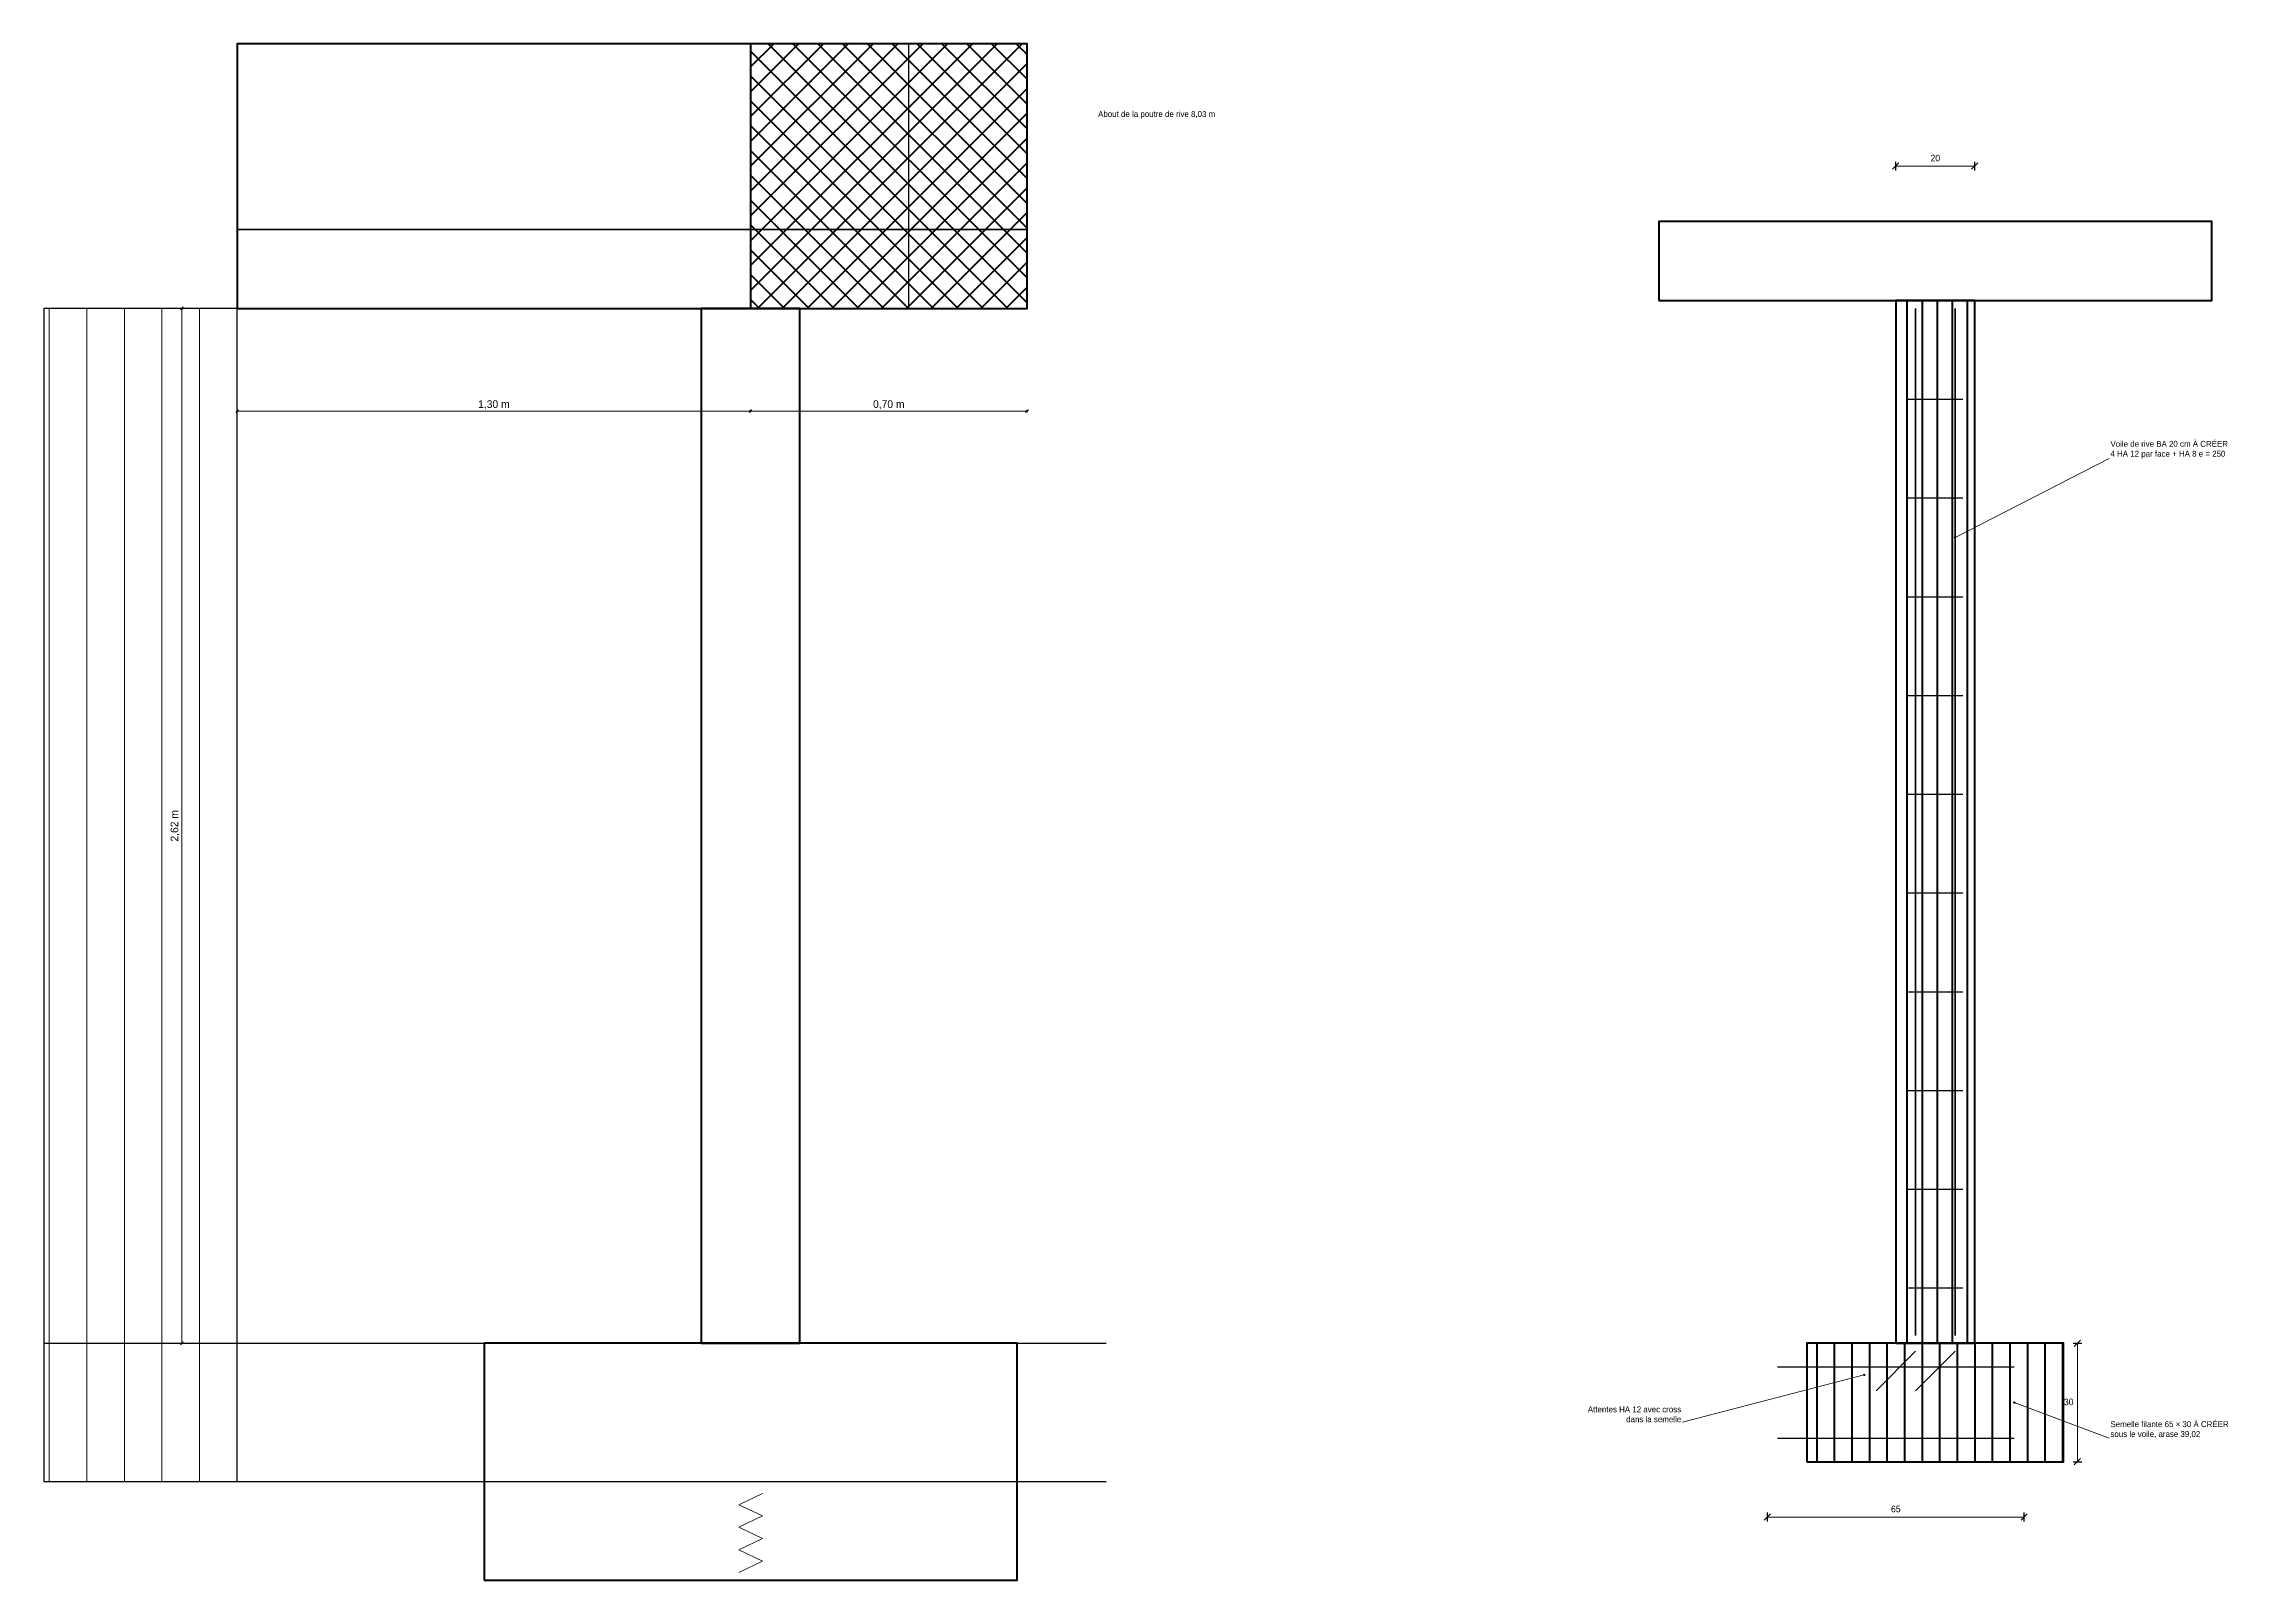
# Model space of a CAD drawing. Header units: centimetres. Extents: x -101 to 504, y -580 to 448.
# Drawn here: x -49 to 504, y -580 to -191 of the extents above; entities that cross this region are included whole.
import ezdxf

# ---------------------------------------------------------------- set-up
doc = ezdxf.new("R2010")
doc.units = ezdxf.units.CM
for name, color, linetype, lineweight in [('STR_COFFRAGE_BA', 6, 'CONTINUOUS', 50), ('STR_COTATIONS_TEXTES', 7, 'CONTINUOUS', 25), ('STR_EXISTANT', 7, 'CONTINUOUS', 18), ('STR_FERRAILLAGE', 6, 'CONTINUOUS', 40)]:
    doc.layers.add(name, color=color, linetype=linetype, lineweight=lineweight)

msp = doc.modelspace()

# ---------------------------------------------------------------- hatches: boundary and pattern name
at = {"layer": 'STR_COFFRAGE_BA'}
h = msp.add_hatch(dxfattribs=at)
h.set_pattern_fill('ANSI37', scale=1.4)
h.paths.add_polyline_path([(130, -258), (200, -258), (200, -191), (130, -191)])
h = msp.add_hatch(dxfattribs=at)
h.set_pattern_fill('ANSI31', scale=1.2, angle=45)
h.paths.add_polyline_path([(420, -520), (440, -520), (440, -256), (420, -256)])
h = msp.add_hatch(dxfattribs=at)
h.set_pattern_fill('ANSI31', scale=1.4, angle=45)
h.paths.add_polyline_path([(397.5, -550), (462.5, -550), (462.5, -520), (397.5, -520)])
at = {"layer": 'STR_EXISTANT'}
h = msp.add_hatch(dxfattribs=at)
h.set_pattern_fill('ANSI31', scale=3, angle=45)
h.paths.add_polyline_path([(-49, -555), (0, -555), (0, -258), (-49, -258)])

# ---------------------------------------------------------------- linework, layer by layer
at = {"layer": 'STR_COFFRAGE_BA', "lineweight": 50}
for points in [[(0, -258), (200, -258), (200, -191), (0, -191), (0, -258)], [(130, -258), (200, -258), (200, -191), (130, -191), (130, -258)], [(360, -256), (500, -256), (500, -236), (360, -236), (360, -256)], [(117.5, -520), (142.5, -520), (142.5, -258), (117.5, -258), (117.5, -520)], [(420, -520), (440, -520), (440, -256), (420, -256), (420, -520)], [(62.5, -580), (197.5, -580), (197.5, -520), (62.5, -520), (62.5, -580)], [(397.5, -550), (462.5, -550), (462.5, -520), (397.5, -520), (397.5, -550)]]:
    msp.add_lwpolyline(points, dxfattribs=at)
at = {"layer": 'STR_COFFRAGE_BA', "lineweight": 35}
msp.add_lwpolyline([(0, -258), (200, -258), (200, -238), (0, -238), (0, -258)], dxfattribs=at)
at = {"layer": 'STR_COTATIONS_TEXTES', "lineweight": 25}
for p, q in [((419.2, -222.8), (420.8, -221.2)), ((420, -223.125), (420, -220.875)), ((439.2, -222.8), (440.8, -221.2)), ((440, -223.125), (440, -220.875)), ((-14.35, -258.35), (-13.65, -257.65)), ((-14.3, -258), (-13.7, -258)), ((-0.35, -284.35), (0.35, -283.65)), ((0, -284.3), (0, -283.7)), ((129.65, -284.35), (130.35, -283.65)), ((129.65, -284.35), (130.35, -283.65)), ((130, -284.3), (130, -283.7)), ((130, -284.3), (130, -283.7)), ((199.65, -284.35), (200.35, -283.65)), ((200, -284.3), (200, -283.7)), ((-14.35, -520.35), (-13.65, -519.65)), ((-14.3, -520), (-13.7, -520)), ((464.875, -520), (467.125, -520)), ((465.2, -520.8), (466.8, -519.2)), ((464.875, -550), (467.125, -550)), ((465.2, -550.8), (466.8, -549.2)), ((386.7, -564.8), (388.3, -563.2)), ((387.5, -565.125), (387.5, -562.875)), ((451.7, -564.8), (453.3, -563.2)), ((452.5, -565.125), (452.5, -562.875))]:
    msp.add_line(p, q, dxfattribs=at)
at = {"layer": 'STR_COTATIONS_TEXTES', "lineweight": 18}
for p, q in [((420, -222), (440, -222)), ((-14, -520), (-14, -258)), ((0, -284), (130, -284)), ((130, -284), (200, -284)), ((435, -316), (474, -296)), ((466, -550), (466, -520)), ((412, -528), (366, -540)), ((450, -535), (474, -544)), ((387.5, -564), (452.5, -564))]:
    msp.add_line(p, q, dxfattribs=at)
at = {"layer": 'STR_COTATIONS_TEXTES', "lineweight": 25}
msp.add_lwpolyline([(170, -258), (200, -258), (200, -191), (170, -191), (170, -258)], dxfattribs=at)
at = {"layer": 'STR_COTATIONS_TEXTES', "lineweight": 18}
msp.add_lwpolyline([(127, -578), (133, -575.143), (127, -572.286), (133, -569.429), (127, -566.571), (133, -563.714), (127, -560.857), (133, -558)], dxfattribs=at)
for centre in [(435, -316), (412, -528), (450, -535)]:
    msp.add_circle(centre, 0.18, dxfattribs=at)
at = {"layer": 'STR_EXISTANT', "lineweight": 30}
msp.add_line((-49, -520), (220, -520), dxfattribs=at)
at = {"layer": 'STR_EXISTANT', "lineweight": 25}
msp.add_line((-49, -555), (220, -555), dxfattribs=at)
at = {"layer": 'STR_EXISTANT', "lineweight": 30}
msp.add_lwpolyline([(-49, -555), (0, -555), (0, -258), (-49, -258), (-49, -555)], dxfattribs=at)
at = {"layer": 'STR_FERRAILLAGE', "lineweight": 35}
for p, q in [((425, -518), (425, -258)), ((435, -518), (435, -258)), ((425, -522), (415, -532)), ((435, -522), (425, -532))]:
    msp.add_line(p, q, dxfattribs=at)
at = {"layer": 'STR_FERRAILLAGE', "lineweight": 25}
for p, q in [((423, -281), (437, -281)), ((423, -306), (437, -306)), ((423, -331), (437, -331)), ((423, -356), (437, -356)), ((423, -381), (437, -381)), ((423, -406), (437, -406)), ((423, -431), (437, -431)), ((423, -456), (437, -456)), ((423, -481), (437, -481)), ((423, -506), (437, -506))]:
    msp.add_line(p, q, dxfattribs=at)
at = {"layer": 'STR_FERRAILLAGE', "lineweight": 30}
for p, q in [((390, -526), (450, -526)), ((390, -544), (450, -544))]:
    msp.add_line(p, q, dxfattribs=at)

# ---------------------------------------------------------------- texts
at = {"layer": 'STR_COTATIONS_TEXTES'}
for s, insert, char_height, attachment_point in [('About de la poutre de rive 8,03 m', (218, -210), 1.5, 7), ('20', (430, -220.8), 1.65, 8), ('1,30 m', (65, -283.58), 1.95, 8), ('0,70 m', (165, -283.58), 1.95, 8), ('Voile de rive BA 20 cm À CRÉER\\P4 HA 12 par face + HA 8 e = 250', (474.35, -296), 1.5, 7), ('Attentes HA 12 avec cross\\Pdans la semelle', (365.65, -540), 1.5, 9), ('30', (465, -535.7), 1.65, 9), ('Semelle filante 65 × 30 À CRÉER\\Psous le voile, arase 39,02', (474.35, -544), 1.5, 7), ('65', (420, -562.8), 1.65, 8)]:
    msp.add_mtext(s, dxfattribs=dict(at, insert=insert, char_height=char_height, attachment_point=attachment_point))
at = {"layer": 'STR_COTATIONS_TEXTES', "insert": (-14.55, -389), "char_height": 1.95, "attachment_point": 8, "rotation": 90}
msp.add_mtext('2,62 m', dxfattribs=at)

doc.saveas('drawing.dxf')
